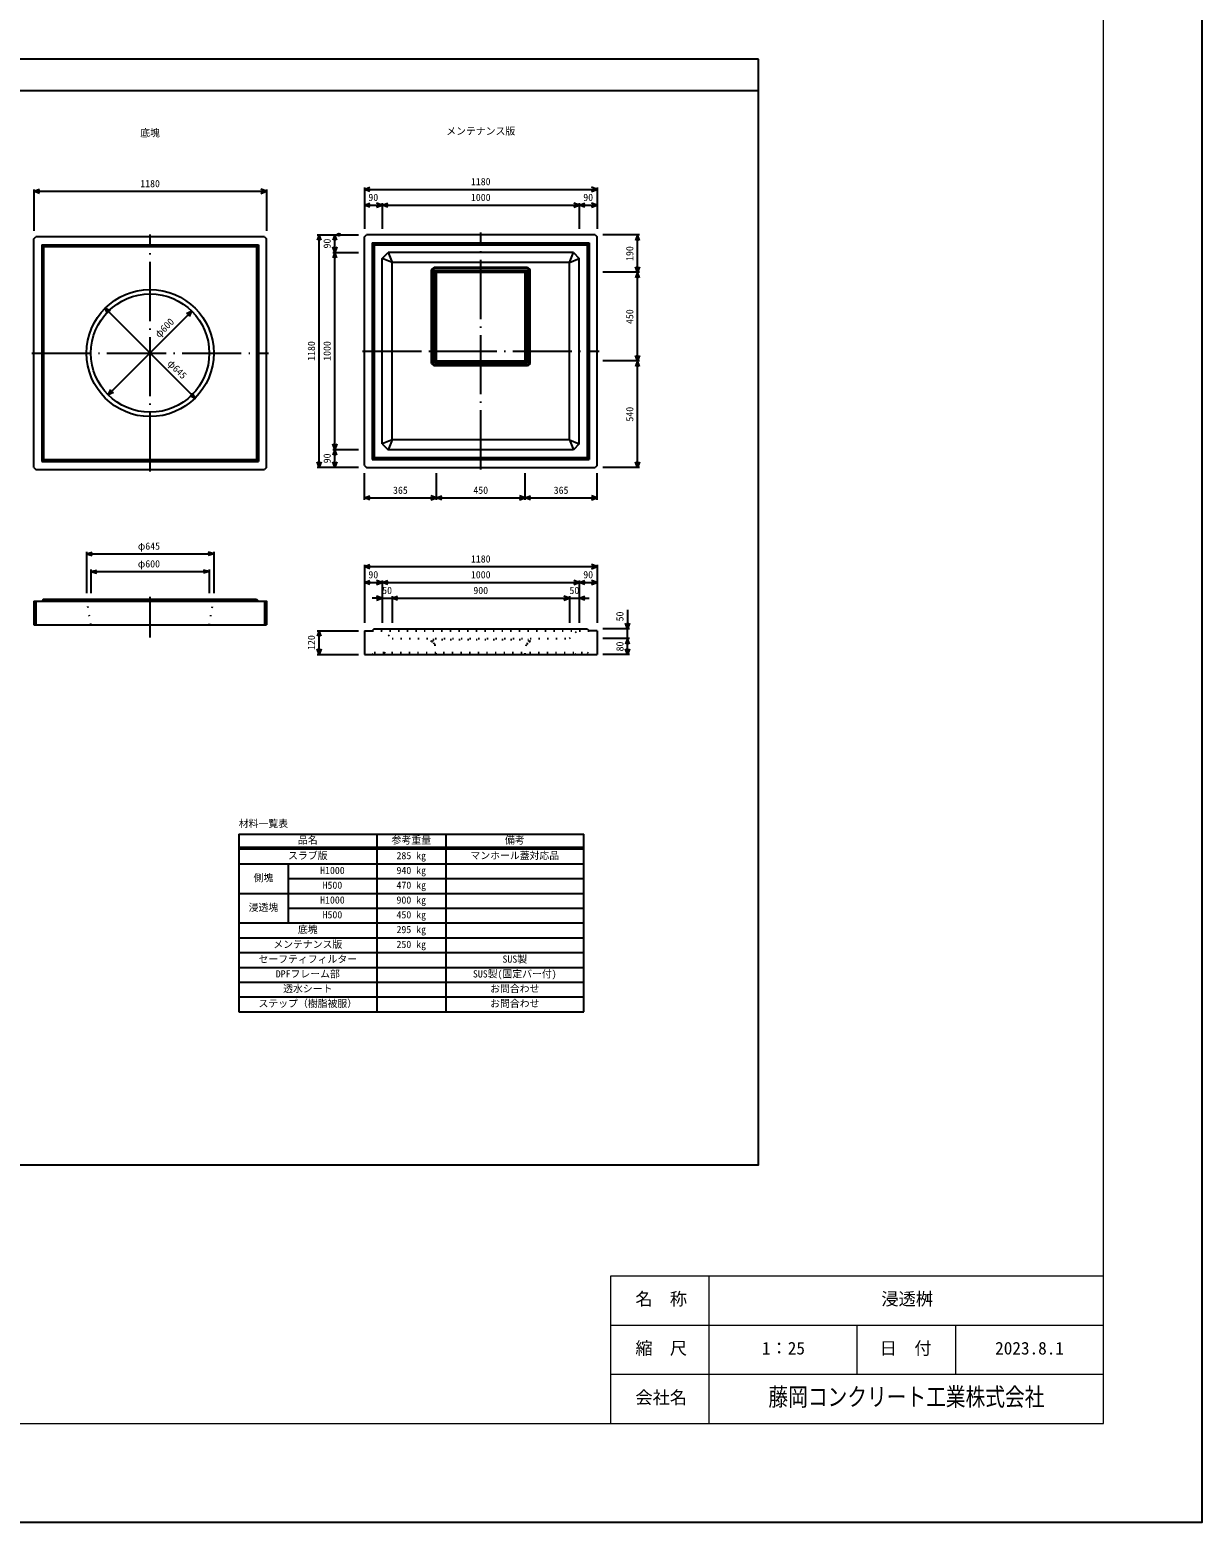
# Model space of a CAD drawing. Units: millimetres, scale not verified. Extents: x -10500 to 10500, y -7425 to 7425.
# Drawn here: x 4554 to 10500, y -7425 to 146 of the extents above; entities that cross this region are included whole.
import ezdxf
from ezdxf.enums import TextEntityAlignment as Align

# ---------------------------------------------------------------- set-up
doc = ezdxf.new("R2010")
doc.units = ezdxf.units.MM
doc.header["$LTSCALE"] = 25
doc.header["$PDMODE"] = 32
doc.header["$PDSIZE"] = 12.5
doc.linetypes.add('DOTTED', pattern=[1.75, 0.25, -1.5])
doc.linetypes.add('LONG_DASHED_DOTTED', pattern=[15.25, 12, -1.5, 0.25, -1.5])
for name, color, linetype, lineweight in [('0-0_CENTER', 7, 'LONG_DASHED_DOTTED', 25), ('0-1_DIM', 7, 'Continuous', 25), ('0-2_Defpoints', 5, 'Continuous', 25), ('0-4_HYO', 3, 'Continuous', 25), ('0-5_OUTLINE', 3, 'Continuous', 25), ('0-6_OUTLINE2', 4, 'DOTTED', 25), ('0-7_TXT', 7, 'Continuous', 25), ('0-8_WAKU', 3, 'Continuous', 13), ('0-9_WAKU-LINE', 7, 'Continuous', 13)]:
    doc.layers.add(name, color=color, linetype=linetype, lineweight=lineweight)
doc.layers.add('0-A_WAKU-TXT', color=7, linetype='Continuous')
doc.styles.add('ＭＳ ゴシック', font='')
doc.styles.get('ＭＳ ゴシック').set_extended_font_data('MS Gothic')

msp = doc.modelspace()

# ---------------------------------------------------------------- linework, layer by layer
at = {"layer": '0-0_CENTER'}
for p, q in [((5163.57, -2093.86), (5163.57, -892.36)), ((6840.73, -2083.86), (6840.73, -882.36)), ((4563.57, -1493.86), (5763.57, -1493.86)), ((6240.73, -1483.86), (7440.73, -1483.86)), ((5163.57, -2936.28), (5163.57, -2730.83))]:
    msp.add_line(p, q, dxfattribs=at)
at = {"layer": '0-1_DIM'}
for p, q in [((4573.57, -663.12), (4573.57, -873.12)), ((4573.57, -673.12), (5753.57, -673.12)), ((5753.57, -663.12), (5753.57, -873.12)), ((6250.73, -653.12), (6250.73, -863.12)), ((6250.73, -663.12), (7430.73, -663.12)), ((7430.73, -653.12), (7430.73, -863.12)), ((6250.73, -743.12), (6340.73, -743.12)), ((6340.73, -733.12), (6340.73, -863.12)), ((6340.73, -743.12), (7340.73, -743.12)), ((7340.73, -733.12), (7340.73, -863.12)), ((7340.73, -743.12), (7430.73, -743.12)), ((6010.72, -893.11), (6220.72, -893.11)), ((6020.72, -2073.11), (6020.72, -893.11)), ((6100.72, -983.11), (6100.72, -893.11)), ((7645.73, -893.87), (7460.73, -893.87)), ((7635.73, -1083.87), (7635.73, -893.87)), ((6090.72, -983.11), (6220.72, -983.11)), ((6100.72, -1983.11), (6100.72, -983.11)), ((7645.73, -1083.87), (7460.73, -1083.87)), ((7635.73, -1533.87), (7635.73, -1083.87)), ((4935.52, -1265.81), (5391.61, -1721.9)), ((4951.43, -1705.99), (5375.7, -1281.72)), ((7645.73, -1533.87), (7460.73, -1533.87)), ((7635.73, -2073.86), (7635.73, -1533.87)), ((6090.72, -1983.11), (6220.72, -1983.11)), ((6100.72, -2073.11), (6100.72, -1983.11)), ((6010.72, -2073.11), (6220.72, -2073.11)), ((6250.73, -2238.86), (6250.73, -2103.86)), ((6615.73, -2238.86), (6615.73, -2103.86)), ((7065.73, -2238.86), (7065.73, -2103.86)), ((7430.73, -2238.86), (7430.73, -2103.86)), ((7645.73, -2073.86), (7460.73, -2073.86)), ((6250.73, -2228.86), (6615.73, -2228.86)), ((6615.73, -2228.86), (7065.73, -2228.86)), ((7065.73, -2228.86), (7430.73, -2228.86)), ((4841.07, -2502.35), (4841.07, -2712.35)), ((4841.07, -2512.35), (4870.04, -2504.59)), ((4841.07, -2512.35), (5486.57, -2512.35)), ((4841.07, -2512.35), (4870.04, -2520.12)), ((5486.57, -2512.35), (5457.59, -2504.59)), ((5486.57, -2512.35), (5457.59, -2520.12)), ((5486.57, -2502.35), (5486.57, -2712.35)), ((6250.73, -2567.35), (6250.73, -2862.35)), ((7430.73, -2567.35), (7430.73, -2862.35)), ((4863.57, -2592.35), (4863.57, -2712.35)), ((4863.57, -2602.35), (4892.54, -2594.59)), ((4863.57, -2602.35), (5463.57, -2602.35)), ((4863.57, -2602.35), (4892.54, -2610.12)), ((5463.57, -2602.35), (5434.59, -2594.59)), ((5463.57, -2602.35), (5434.59, -2610.12)), ((5463.57, -2592.35), (5463.57, -2712.35)), ((6250.73, -2577.35), (7430.73, -2577.35)), ((6340.73, -2647.35), (6340.73, -2862.35)), ((7340.73, -2647.35), (7340.73, -2862.35)), ((6250.73, -2657.35), (6340.73, -2657.35)), ((6340.73, -2657.35), (7340.73, -2657.35)), ((7340.73, -2657.35), (7430.73, -2657.35)), ((6340.73, -2737.35), (6290.73, -2737.35)), ((6340.73, -2737.35), (6390.73, -2737.35)), ((6390.73, -2727.35), (6390.73, -2862.35)), ((6390.73, -2737.35), (7290.73, -2737.35)), ((7290.73, -2727.35), (7290.73, -2862.35)), ((7290.73, -2737.35), (7340.73, -2737.35)), ((7340.73, -2737.35), (7390.73, -2737.35)), ((7585.73, -2796), (7585.73, -2892.35)), ((6010.72, -2902.35), (6220.73, -2902.35)), ((6020.72, -3022.35), (6020.72, -2902.35)), ((7595.73, -2892.35), (7460.73, -2892.35)), ((7595.73, -2942.35), (7460.73, -2942.35)), ((7585.73, -2942.35), (7585.73, -2892.35)), ((7585.73, -3022.35), (7585.73, -2942.35)), ((6010.72, -3022.35), (6220.73, -3022.35)), ((7595.73, -3022.35), (7460.73, -3022.35))]:
    msp.add_line(p, q, dxfattribs=at)
for points in [[(4601.76, -683.38), (4573.57, -673.12), (4601.76, -662.86)], [(5725.38, -683.38), (5753.57, -673.12), (5725.38, -662.86)], [(6278.92, -673.38), (6250.73, -663.12), (6278.92, -652.86)], [(7402.54, -673.38), (7430.73, -663.12), (7402.54, -652.86)], [(6278.92, -753.38), (6250.73, -743.12), (6278.92, -732.86)], [(6312.54, -753.38), (6340.73, -743.12), (6312.54, -732.86)], [(6368.92, -753.38), (6340.73, -743.12), (6368.92, -732.86)], [(7312.54, -753.38), (7340.73, -743.12), (7312.54, -732.86)], [(7368.92, -753.38), (7340.73, -743.12), (7368.92, -732.86)], [(7402.54, -753.38), (7430.73, -743.12), (7402.54, -732.86)], [(6030.98, -921.3), (6020.72, -893.11), (6010.46, -921.3)], [(6110.98, -921.3), (6100.72, -893.11), (6090.46, -921.3)], [(7645.99, -922.06), (7635.73, -893.87), (7625.47, -922.06)], [(6110.98, -954.92), (6100.72, -983.11), (6090.46, -954.92)], [(6110.98, -1011.3), (6100.72, -983.11), (6090.46, -1011.3)], [(7645.99, -1055.68), (7635.73, -1083.87), (7625.47, -1055.68)], [(7645.99, -1112.06), (7635.73, -1083.87), (7625.47, -1112.06)], [(4948.2, -1293), (4935.52, -1265.81), (4962.71, -1278.49)], [(5363.02, -1308.91), (5375.7, -1281.72), (5348.51, -1294.4)], [(7645.99, -1505.68), (7635.73, -1533.87), (7625.47, -1505.68)], [(7645.99, -1562.06), (7635.73, -1533.87), (7625.47, -1562.06)], [(4978.62, -1693.31), (4951.43, -1705.99), (4964.11, -1678.8)], [(5364.42, -1709.22), (5391.61, -1721.9), (5378.93, -1694.71)], [(6110.98, -1954.92), (6100.72, -1983.11), (6090.46, -1954.92)], [(6110.98, -2011.3), (6100.72, -1983.11), (6090.46, -2011.3)], [(6030.98, -2044.92), (6020.72, -2073.11), (6010.46, -2044.92)], [(6110.98, -2044.92), (6100.72, -2073.11), (6090.46, -2044.92)], [(7645.99, -2045.66), (7635.73, -2073.86), (7625.47, -2045.66)], [(6278.92, -2239.12), (6250.73, -2228.86), (6278.92, -2218.59)], [(6587.54, -2239.12), (6615.73, -2228.86), (6587.54, -2218.59)], [(6643.92, -2239.12), (6615.73, -2228.86), (6643.92, -2218.59)], [(7037.54, -2239.12), (7065.73, -2228.86), (7037.54, -2218.59)], [(7093.92, -2239.12), (7065.73, -2228.86), (7093.92, -2218.59)], [(7402.54, -2239.12), (7430.73, -2228.86), (7402.54, -2218.59)], [(6278.92, -2587.61), (6250.73, -2577.35), (6278.92, -2567.09)], [(7402.54, -2587.61), (7430.73, -2577.35), (7402.54, -2567.09)], [(6278.92, -2667.61), (6250.73, -2657.35), (6278.92, -2647.09)], [(6312.54, -2667.61), (6340.73, -2657.35), (6312.54, -2647.09)], [(6368.92, -2667.61), (6340.73, -2657.35), (6368.92, -2647.09)], [(7312.54, -2667.61), (7340.73, -2657.35), (7312.54, -2647.09)], [(7368.92, -2667.61), (7340.73, -2657.35), (7368.92, -2647.09)], [(7402.54, -2667.61), (7430.73, -2657.35), (7402.54, -2647.09)], [(6312.54, -2747.61), (6340.73, -2737.35), (6312.54, -2727.09)], [(6418.92, -2747.61), (6390.73, -2737.35), (6418.92, -2727.09)], [(7262.54, -2747.61), (7290.73, -2737.35), (7262.54, -2727.09)], [(7368.92, -2747.61), (7340.73, -2737.35), (7368.92, -2727.09)], [(7595.99, -2864.16), (7585.73, -2892.35), (7575.47, -2864.16)], [(6030.98, -2930.54), (6020.72, -2902.35), (6010.46, -2930.54)], [(7595.99, -2970.54), (7585.73, -2942.35), (7575.47, -2970.54)], [(6030.98, -2994.16), (6020.72, -3022.35), (6010.46, -2994.16)], [(7595.99, -2994.16), (7585.73, -3022.35), (7575.47, -2994.16)]]:
    msp.add_lwpolyline(points, dxfattribs=at)
at = {"layer": '0-2_Defpoints'}
msp.add_lwpolyline([(-10500, -7425), (10500, -7425), (10500, 7425), (-10500, 7425)], close=True, dxfattribs=at)
at = {"layer": '0-4_HYO'}
for p, q in [((5613.46, -3935.24), (7363.46, -3935.24)), ((5613.46, -3935.24), (5613.46, -4835.24)), ((6313.46, -3935.24), (6313.46, -4835.24)), ((6663.46, -3935.24), (6663.46, -4835.24)), ((7363.46, -4835.24), (7363.46, -3935.24)), ((7363.46, -4002.74), (5613.46, -4002.74)), ((7363.46, -4010.24), (5613.46, -4010.24)), ((5613.46, -4085.24), (7363.46, -4085.24)), ((5863.46, -4085.24), (5863.46, -4385.24)), ((5863.46, -4160.24), (7363.46, -4160.24)), ((5613.46, -4235.24), (7363.46, -4235.24)), ((5863.46, -4310.24), (7363.46, -4310.24)), ((5613.46, -4385.24), (7363.46, -4385.24)), ((5613.46, -4460.24), (7363.46, -4460.24)), ((5613.46, -4535.24), (7363.46, -4535.24)), ((5613.46, -4610.24), (7363.46, -4610.24)), ((5613.46, -4685.24), (7363.46, -4685.24)), ((5613.46, -4760.24), (7363.46, -4760.24)), ((5613.46, -4835.24), (7363.46, -4835.24))]:
    msp.add_line(p, q, dxfattribs=at)
at = {"layer": '0-5_OUTLINE'}
for p, q in [((4573.57, -913.87), (4583.57, -903.87)), ((5743.57, -903.87), (4583.57, -903.87)), ((5743.57, -903.87), (5753.57, -913.87)), ((6250.73, -903.87), (6260.73, -893.87)), ((6250.73, -2063.86), (6250.73, -903.87)), ((7420.73, -893.87), (6260.73, -893.87)), ((7420.73, -893.87), (7430.73, -903.87)), ((7430.73, -2063.86), (7430.73, -903.87)), ((4573.57, -2073.86), (4573.57, -913.87)), ((4613.57, -943.86), (4613.57, -2043.86)), ((4613.57, -943.86), (5713.57, -943.86)), ((4613.57, -943.86), (4623.57, -953.86)), ((4623.57, -953.86), (4623.57, -2033.86)), ((4623.57, -953.86), (5703.57, -953.86)), ((5703.57, -953.86), (5713.57, -943.86)), ((5703.57, -953.86), (5703.57, -2033.86)), ((5713.57, -943.86), (5713.57, -2043.86)), ((5753.57, -2073.86), (5753.57, -913.87)), ((6290.73, -933.86), (6290.73, -2033.86)), ((6290.73, -933.86), (7390.73, -933.86)), ((6290.73, -933.86), (6300.73, -943.86)), ((6300.73, -943.86), (6300.73, -2023.86)), ((6300.73, -943.86), (7380.73, -943.86)), ((6340.73, -1013.87), (6370.73, -983.87)), ((7310.73, -983.87), (6370.73, -983.87)), ((7290.73, -1033.87), (7310.73, -983.87)), ((7310.73, -983.87), (7340.73, -1013.87)), ((7380.73, -943.86), (7390.73, -933.86)), ((7380.73, -943.86), (7380.73, -2023.86)), ((7390.73, -933.86), (7390.73, -2033.86)), ((6340.73, -1953.86), (6340.73, -1013.87)), ((6390.73, -1933.86), (6390.73, -1033.87)), ((7290.73, -1033.87), (6390.73, -1033.87)), ((6590.73, -1071.8), (6603.66, -1058.87)), ((7077.8, -1058.87), (6603.66, -1058.87)), ((7077.8, -1058.87), (7090.73, -1071.8)), ((7290.73, -1033.87), (7340.73, -1013.87)), ((7290.73, -1933.86), (7290.73, -1033.87)), ((7340.73, -1953.86), (7340.73, -1013.87)), ((6590.73, -1545.94), (6590.73, -1071.8)), ((6595.73, -1073.87), (6605.73, -1063.87)), ((6595.73, -1543.87), (6595.73, -1073.87)), ((7075.73, -1063.87), (6605.73, -1063.87)), ((6615.73, -1083.87), (6605.73, -1073.87)), ((6615.73, -1083.87), (7065.73, -1083.87)), ((6615.73, -1533.87), (6615.73, -1083.87)), ((7065.73, -1083.87), (7075.73, -1073.87)), ((7065.73, -1533.87), (7065.73, -1083.87)), ((7075.73, -1063.87), (7085.73, -1073.87)), ((7075.73, -1543.87), (7075.73, -1073.87)), ((7085.73, -1543.87), (7085.73, -1073.87)), ((7090.73, -1545.94), (7090.73, -1071.8)), ((6590.73, -1545.94), (6603.66, -1558.87)), ((6595.73, -1543.87), (6605.73, -1553.87)), ((7077.8, -1558.87), (6603.66, -1558.87)), ((6615.73, -1533.87), (6605.73, -1543.87)), ((6605.73, -1543.87), (7075.73, -1543.87)), ((6605.73, -1553.87), (7075.73, -1553.87)), ((6615.73, -1533.87), (7065.73, -1533.87)), ((7065.73, -1533.87), (7075.73, -1543.87)), ((7085.73, -1543.87), (7075.73, -1553.87)), ((7090.73, -1545.94), (7077.8, -1558.87)), ((6390.73, -1933.86), (6340.73, -1953.86)), ((6340.73, -1953.86), (6370.73, -1983.86)), ((6390.73, -1933.86), (6370.73, -1983.86)), ((7290.73, -1933.86), (6390.73, -1933.86)), ((7290.73, -1933.86), (7310.73, -1983.86)), ((7290.73, -1933.86), (7340.73, -1953.86)), ((7340.73, -1953.86), (7310.73, -1983.86)), ((4623.57, -2033.86), (4613.57, -2043.86)), ((4613.57, -2043.86), (5713.57, -2043.86)), ((4623.57, -2033.86), (5703.57, -2033.86)), ((5703.57, -2033.86), (5713.57, -2043.86)), ((6300.73, -2023.86), (6290.73, -2033.86)), ((6290.73, -2033.86), (7390.73, -2033.86)), ((6300.73, -2023.86), (7380.73, -2023.86)), ((7310.73, -1983.86), (6370.73, -1983.86)), ((7380.73, -2023.86), (7390.73, -2033.86)), ((4573.57, -2073.86), (4583.57, -2083.86)), ((4583.57, -2083.86), (5743.57, -2083.86)), ((5753.57, -2073.86), (5743.57, -2083.86)), ((6250.73, -2063.86), (6260.73, -2073.86)), ((6260.73, -2073.86), (7420.73, -2073.86)), ((7430.73, -2063.86), (7420.73, -2073.86)), ((4573.57, -2752.35), (4573.57, -2872.35)), ((4583.57, -2752.35), (4583.57, -2872.35)), ((5703.57, -2742.35), (5713.57, -2752.35)), ((5743.57, -2752.35), (5743.57, -2872.35)), ((4573.57, -2872.35), (5753.57, -2872.35)), ((6250.73, -2902.35), (6250.73, -3022.35)), ((6250.73, -2902.35), (6290.73, -2902.35)), ((7380.73, -2892.35), (7390.73, -2902.35)), ((7430.73, -2902.35), (7390.73, -2902.35)), ((7430.73, -2902.35), (7430.73, -3022.35)), ((6250.73, -3022.35), (7430.73, -3022.35))]:
    msp.add_line(p, q, dxfattribs=at)
for points in [[(6370.73, -983.87), (6390.73, -1033.87), (6340.73, -1013.87)], [(6605.73, -1125.87), (6600.73, -1125.87), (6600.73, -1141.87), (6605.73, -1141.87)], [(6605.73, -1543.87), (6605.73, -1073.87), (7075.73, -1073.87)], [(7075.73, -1125.87), (7080.73, -1125.87), (7080.73, -1141.87), (7075.73, -1141.87)], [(6605.73, -1475.86), (6600.73, -1475.86), (6600.73, -1491.86), (6605.73, -1491.86)], [(7075.73, -1475.86), (7080.73, -1475.86), (7080.73, -1491.86), (7075.73, -1491.86)], [(4573.57, -2752.35), (5753.57, -2752.35), (5753.57, -2872.35)], [(4613.57, -2752.35), (4623.57, -2742.35), (5703.57, -2742.35)], [(6290.73, -2902.35), (6300.73, -2892.35), (7380.73, -2892.35)]]:
    msp.add_lwpolyline(points, dxfattribs=at)
for radius in [322.5, 300]:
    msp.add_circle((5163.57, -1493.86), radius, dxfattribs=at)
msp.add_point((6120.74, -893.11), dxfattribs=at)
at = {"layer": '0-6_OUTLINE2'}
for p, q in [((4863.57, -2872.35), (4841.07, -2742.35)), ((5463.57, -2872.35), (5486.57, -2742.35)), ((6290.73, -2902.35), (7390.73, -2902.35)), ((6340.73, -2892.35), (6390.73, -2942.35)), ((6390.73, -2942.35), (7290.73, -2942.35)), ((6590.73, -2957.35), (6588.23, -2942.35)), ((6595.73, -2957.35), (6598.23, -2947.35)), ((6598.23, -2947.35), (7083.23, -2947.35)), ((6603.75, -2970.35), (6600.77, -2948.01)), ((6615.73, -3022.35), (6605.73, -2947.35)), ((7065.73, -3022.35), (7075.73, -2947.35)), ((7077.71, -2970.35), (7080.69, -2948.01)), ((7085.73, -2957.35), (7083.23, -2947.35)), ((7090.73, -2957.35), (7093.23, -2942.35)), ((7290.73, -2942.35), (7340.73, -2892.35)), ((6290.73, -3022.35), (6300.73, -3012.35)), ((6300.73, -3012.35), (7380.73, -3012.35)), ((6350.73, -3012.35), (6360.73, -3022.35)), ((6590.73, -2957.35), (6595.73, -2957.35)), ((6603.75, -2970.35), (6608.8, -2970.35)), ((7077.71, -2970.35), (7072.66, -2970.35)), ((7085.73, -2957.35), (7090.73, -2957.35)), ((7320.73, -3022.35), (7330.73, -3012.35)), ((7380.73, -3012.35), (7390.73, -3022.35))]:
    msp.add_line(p, q, dxfattribs=at)
at = {"layer": '0-7_TXT'}
for p, q in [((8250, -2.43), (-1150, -2.43)), ((-1150, -162.43), (8250, -162.43))]:
    msp.add_line(p, q, dxfattribs=at)
msp.add_lwpolyline([(-1150, -5612.43), (8250, -5612.43), (8250, -2.43)], dxfattribs=at)
at = {"layer": '0-8_WAKU'}
for p, q in [((7500, -6175), (10000, -6175)), ((7500, -6925), (7500, -6175))]:
    msp.add_line(p, q, dxfattribs=at)
msp.add_lwpolyline([(-10000, -6925), (10000, -6925), (10000, 6925), (-10000, 6925)], close=True, dxfattribs=at)
at = {"layer": '0-9_WAKU-LINE'}
for p, q in [((8000, -6925), (8000, -6175)), ((7500, -6425), (10000, -6425)), ((8750, -6675), (8750, -6425)), ((9250, -6675), (9250, -6425)), ((7500, -6675), (10000, -6675))]:
    msp.add_line(p, q, dxfattribs=at)

# ---------------------------------------------------------------- texts
at = {"layer": '0-1_DIM', "style": 'ＭＳ ゴシック'}
for s, p in [('1180', (5113.57, -663.12)), ('1180', (6790.73, -653.12)), ('90', (6270.73, -733.12)), ('1000', (6790.73, -733.12)), ('90', (7360.73, -733.12)), ('365', (6395.73, -2218.86)), ('450', (6803.23, -2218.86)), ('365', (7210.73, -2218.86)), ('φ645', (5101.32, -2502.35)), ('φ600', (5101.07, -2592.35)), ('1180', (6790.73, -2567.35)), ('90', (6270.73, -2647.35)), ('1000', (6790.73, -2647.35)), ('90', (7360.73, -2647.35)), ('50', (6340.73, -2727.35)), ('900', (6803.23, -2727.35)), ('50', (7290.73, -2727.35))]:
    msp.add_text(s, height=36.66, dxfattribs=at).set_placement(p, align=Align.BOTTOM_LEFT)
for s, rotation, p in [('90', 90, (6090.72, -963.11)), ('190', 90, (7625.73, -1026.37)), ('450', 90, (7625.73, -1346.37)), ('φ600', 45, (5217.16, -1426.12)), ('1180', 90, (6010.72, -1533.11)), ('1000', 90, (6090.72, -1533.11)), ('φ645', 315, (5240.3, -1557.19)), ('540', 90, (7625.73, -1841.36)), ('90', 90, (6090.72, -2053.11)), ('50', 90, (7575.73, -2855.03)), ('120', 90, (6010.72, -2999.85)), ('80', 90, (7575.73, -3007.35))]:
    msp.add_text(s, height=36.66, rotation=rotation, dxfattribs=at).set_placement(p, align=Align.BOTTOM_LEFT)
at = {"layer": '0-7_TXT', "style": 'ＭＳ ゴシック'}
for s, p in [('底塊', (5113.57, -406.3)), ('メンテナンス版', (6665.73, -396.93)), ('材料一覧表', (5613.46, -3910.24)), ('品名', (5913.46, -3993.99)), ('参考重量', (6388.46, -3993.99)), ('備考', (6963.46, -3993.99)), ('スラブ版', (5863.46, -4072.74)), ('285 kg', (6413.46, -4072.74)), ('マンホール蓋対応品', (6788.46, -4072.15)), ('側塊', (5688.46, -4185.24)), ('H1000', (6025.96, -4147.74)), ('940 kg', (6413.46, -4147.74)), ('H500', (6038.46, -4222.74)), ('470 kg', (6413.46, -4222.74)), ('浸透塊', (5663.46, -4335.24)), ('H1000', (6025.96, -4297.74)), ('900 kg', (6413.46, -4297.74)), ('H500', (6038.46, -4372.74)), ('450 kg', (6413.46, -4372.74)), ('底塊', (5913.46, -4447.74)), ('295 kg', (6413.46, -4447.74)), ('メンテナンス版', (5788.46, -4522.74)), ('250 kg', (6413.46, -4522.74)), ('セーフティフィルター', (5713.46, -4597.74)), ('SUS製', (6950.96, -4597.74)), ('DPFフレーム部', (5800.96, -4672.74)), ('SUS製(固定バー付)', (6800.96, -4672.74)), ('ステップ（樹脂被服）', (5713.46, -4822.74)), ('透水シート', (5838.46, -4747.74)), ('お問合わせ', (6888.46, -4747.74)), ('お問合わせ', (6888.46, -4822.74))]:
    msp.add_text(s, height=36.66, dxfattribs=at).set_placement(p, align=Align.BOTTOM_LEFT)
at = {"layer": '0-A_WAKU-TXT', "style": 'ＭＳ ゴシック'}
for s, p in [('名\u3000称', (7624.88, -6343.75)), ('浸透桝', (8872.5, -6343.75)), ('縮\u3000尺', (7624.88, -6593.75)), ('1：25', (8266.87, -6593.75)), ('日\u3000付', (8864.86, -6593.75)), ('2023.8.1', (9450, -6593.75)), ('会社名', (7624.88, -6843.75))]:
    msp.add_text(s, height=64.15, dxfattribs=at).set_placement(p, align=Align.BOTTOM_LEFT)
at = {"layer": '0-A_WAKU-TXT', "style": 'ＭＳ ゴシック', "width": 0.8}
msp.add_text('藤岡コンクリート工業株式会社', height=91.64, dxfattribs=at).set_placement((8300, -6862.5), align=Align.BOTTOM_LEFT)

doc.saveas('drawing.dxf')
